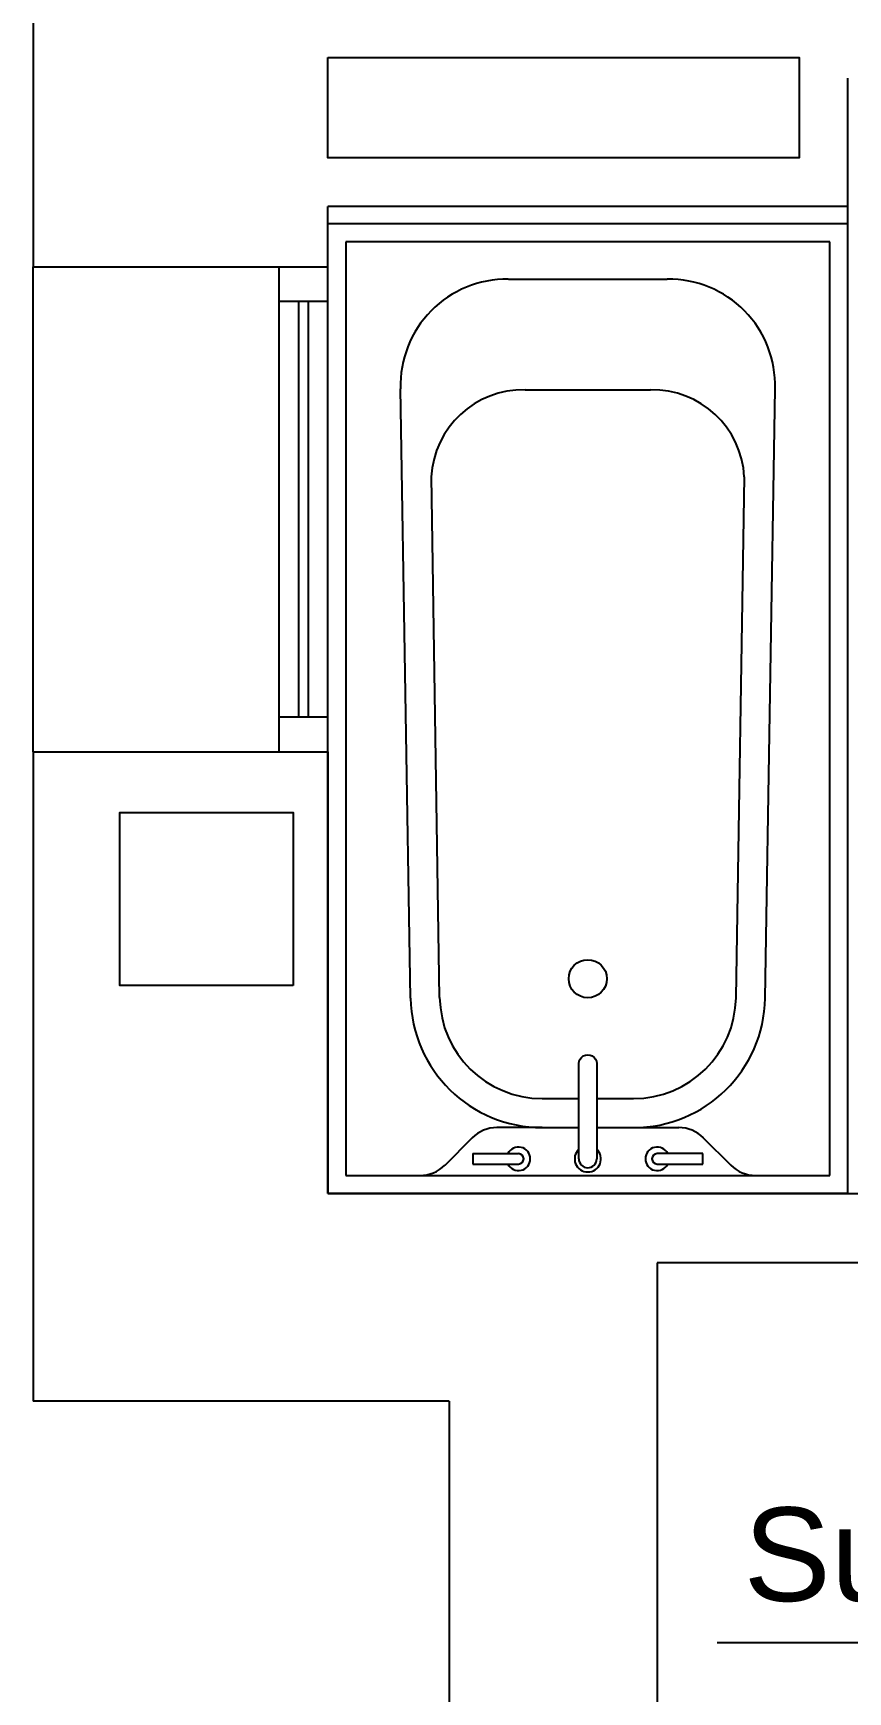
# Model space of a CAD drawing. Header units: millimetres. Extents: x 441156 to 441876, y 4514765 to 4515211.
# Drawn here: x 441333.882 to 441335.057, y 4515146.518 to 4515148.913 of the extents above; entities that cross this region are included whole.
import ezdxf

# ---------------------------------------------------------------- set-up
doc = ezdxf.new("R2010")
doc.units = ezdxf.units.MM
doc.layers.add('01_mono PRIMERA', color=2, linetype='Continuous')
doc.layers.add('01_textos', color=7, linetype='Continuous')
doc.styles.add('NIEVES2', font='sanss___.ttf')

# ---------------------------------------------------------------- blocks, each defined once
blk = doc.blocks.new('A$C065C7C63')
at = {"layer": '01_mono PRIMERA', "color": 254}
for p, q in [((1.4072, 13.1, 0), (1.4072, 9.0425, 0)), ((2.5822, 9.13, 0), (2.5822, 9.315, 0)), ((2.5822, 9.13, 0), (1.8322, 9.13, 0)), ((1.8322, 9.0425, 0), (1.8322, 9.13, 0)), ((2.5822, 9.105, 0), (2.5822, 9.13, 0)), ((1.8322, 7.705, 0), (1.8322, 9.105, 0)), ((2.5822, 9.105, 0), (1.8322, 9.105, 0)), ((2.5822, 7.705, 0), (2.5822, 9.105, 0)), ((2.5562, 9.079, 0), (1.8582, 9.079, 0)), ((1.8582, 9.079, 0), (1.8582, 7.731, 0)), ((2.5562, 7.731, 0), (2.5562, 9.079, 0)), ((1.4072, 8.3425, 0), (1.4072, 9.0425, 0)), ((1.4072, 9.0425, 0), (1.8322, 9.0425, 0)), ((1.7622, 8.3425, 0), (1.7622, 9.0425, 0)), ((1.8322, 8.3425, 0), (1.8322, 9.0425, 0)), ((2.0926, 9.025, 0), (2.3219, 9.025, 0)), ((1.8322, 8.9925, 0), (1.7622, 8.9925, 0)), ((1.7902, 8.3925, 0), (1.7902, 8.9925, 0)), ((1.8042, 8.3925, 0), (1.8042, 8.9925, 0)), ((1.9515, 7.9869, 0), (1.9371, 8.8668, 0)), ((2.1168, 8.865, 0), (2.2976, 8.865, 0)), ((2.4629, 7.9869, 0), (2.4773, 8.8668, 0)), ((1.9935, 7.9878, 0), (1.9815, 8.7395, 0)), ((2.421, 7.9878, 0), (2.433, 8.7395, 0)), ((1.8322, 8.3925, 0), (1.7622, 8.3925, 0)), ((1.4072, 8.3425, 0), (1.4072, 7.405, 0)), ((1.4072, 8.3425, 0), (1.8322, 8.3425, 0)), ((1.8322, 8.3425, 0), (1.8322, 7.705, 0)), ((2.1942, 7.755, 0), (2.1942, 7.8927, 0)), ((2.2202, 7.8927, 0), (2.2202, 7.755, 0)), ((2.1415, 7.842, 0), (2.1942, 7.842, 0)), ((2.2202, 7.842, 0), (2.273, 7.842, 0)), ((2.0405, 7.7854, 0), (2.0008, 7.7456, 0)), ((2.1415, 7.8, 0), (2.0759, 7.8, 0)), ((2.1415, 7.8, 0), (2.1942, 7.8, 0)), ((2.2202, 7.8, 0), (2.273, 7.8, 0)), ((2.273, 7.8, 0), (2.3386, 7.8, 0)), ((2.3738, 7.7855, 0), (2.4136, 7.7457, 0)), ((2.0412, 7.7625, 0), (2.1072, 7.7625, 0)), ((2.0412, 7.7625, 0), (2.0412, 7.7475, 0)), ((2.3732, 7.7625, 0), (2.3072, 7.7625, 0)), ((2.3732, 7.7475, 0), (2.3732, 7.7625, 0)), ((2.0412, 7.7475, 0), (2.1072, 7.7475, 0)), ((2.3072, 7.7475, 0), (2.3732, 7.7475, 0)), ((1.8582, 7.731, 0), (2.5562, 7.731, 0)), ((1.8322, 7.705, 0), (4.2822, 7.705, 0)), ((2.5822, 7.705, 0), (1.8322, 7.705, 0)), ((2.3072, 7.605, 0), (2.3072, 5.055, 0)), ((5.9371, 7.605, 0), (2.3072, 7.605, 0)), ((2.0072, 7.405, 0), (1.4072, 7.405, 0)), ((2.0072, 7.405, 0), (2.0072, 4.63, 0))]:
    blk.add_line(p, q, dxfattribs=at)
at = {"layer": '01_mono PRIMERA', "color": 254, "elevation": 0}
blk.add_lwpolyline([(1.8322, 9.345), (2.5122, 9.345), (2.5122, 9.2), (1.8322, 9.2)], close=True, dxfattribs=at)
at = {"layer": '01_mono PRIMERA', "color": 254}
blk.add_lwpolyline([(1.7822, 8.005), (1.5322, 8.005), (1.5322, 8.255), (1.7822, 8.255), (1.7822, 8.005)], close=True, dxfattribs=at)
blk.add_circle((2.2072, 8.015, 0), 0.0275, dxfattribs=at)
for centre, radius, start, end in [((2.0907, 8.8713, 0), 0.1537, 89.317, 181.6763), ((2.3237, 8.8713, 0), 0.1537, 358.3237, 90.683), ((2.1136, 8.7327, 0), 0.1323, 88.598, 177.0747), ((2.3008, 8.7327, 0), 0.1323, 2.9253, 91.402), ((2.1415, 7.99, 0), 0.1899, 180.9132, 270), ((2.1415, 7.99, 0), 0.148, 180.8545, 270), ((2.273, 7.99, 0), 0.148, 270, 359.079), ((2.273, 7.99, 0), 0.19, 270, 359.0249), ((2.0759, 7.75, 0), 0.05, 90, 135), ((2.3386, 7.75, 0), 0.05, 45.1537, 90), ((2.1072, 7.755, 0), 0.017, 206.179, 153.821), ((2.1072, 7.755, 0), 0.0075, 270, 90), ((2.2072, 7.755, 0), 0.019, 133.1736, 46.8264), ((2.3072, 7.755, 0), 0.017, 26.179, 333.821), ((2.3072, 7.755, 0), 0.0075, 90, 270), ((1.9654, 7.781, 0), 0.05, 270, 314.9968), ((2.2072, 7.755, 0), 0.013, 180, 0), ((2.449, 7.781, 0), 0.05, 224.9908, 270)]:
    blk.add_arc(centre, radius, start, end, dxfattribs=at)
at = {"layer": '01_mono PRIMERA', "color": 254, "extrusion": (0, 0, -1)}
blk.add_ellipse((2.2072, 7.8927, 0), major_axis=(-0.013, 0), ratio=0.955769, start_param=0, end_param=3.141593, dxfattribs=at)

msp = doc.modelspace()

# ---------------------------------------------------------------- linework, layer by layer
at = {"layer": '01_textos'}
msp.add_line((441336.4000827, 4515146.58895737, -0.00000053), (441334.8691239, 4515146.58895737, -0.00000053), dxfattribs=at)

# ---------------------------------------------------------------- block references
at = {"layer": '01_mono PRIMERA'}
msp.add_blockref('A$C065C7C63', (441332.47527523, 4515139.53285721), dxfattribs=at)

# ---------------------------------------------------------------- texts
at = {"layer": '01_textos', "style": 'NIEVES2'}
msp.add_text('Sube a Cubierta', height=0.135, rotation=359.99999992, dxfattribs=at).set_placement((441334.90717685, 4515146.64951282, -0.00000053))

doc.saveas('drawing.dxf')
